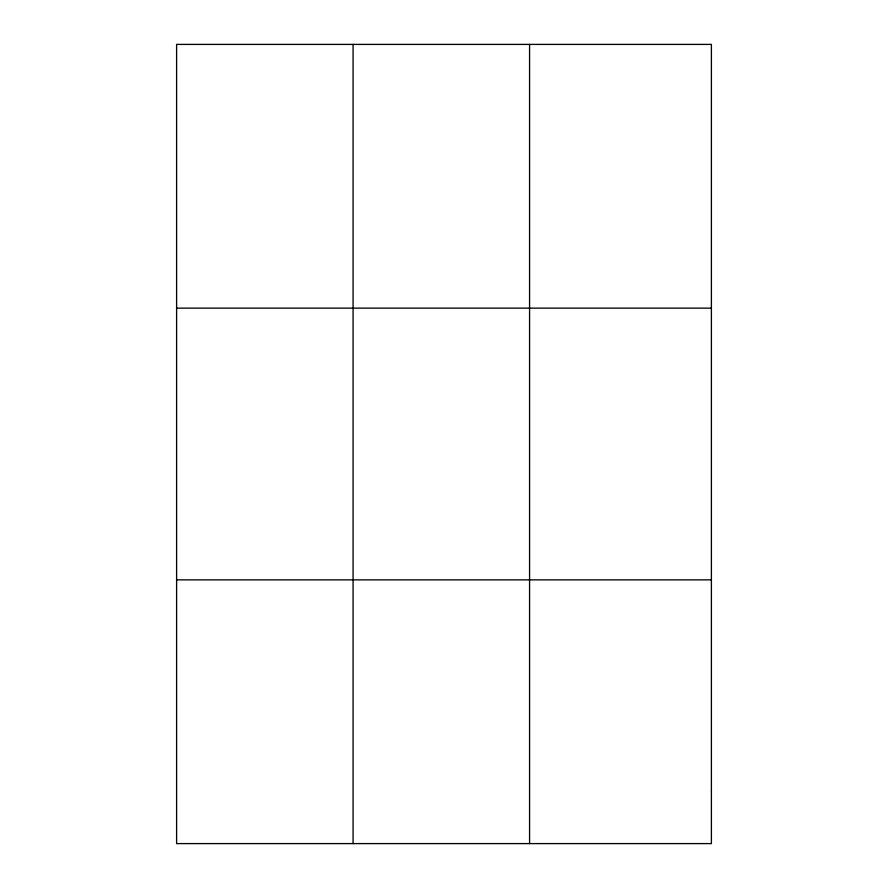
<?xml version="1.0" encoding="UTF-8"?>
<svg xmlns="http://www.w3.org/2000/svg" width="888" height="888" viewBox="0 0 888 888"><rect width="100%" height="100%" fill="white"/><g stroke="black" fill="none" stroke-linecap="round" stroke-linejoin="round"><path stroke-width="1.33" d="M353.08 44.4L353.08 843.6M529.57 44.4L529.57 843.6M176.601 308.136L711.399 308.136M176.601 579.864L711.399 579.864M711.399 790.853L711.399 843.6L176.601 843.6L176.601 44.4L711.399 44.4L711.399 790.853"/></g></svg>
